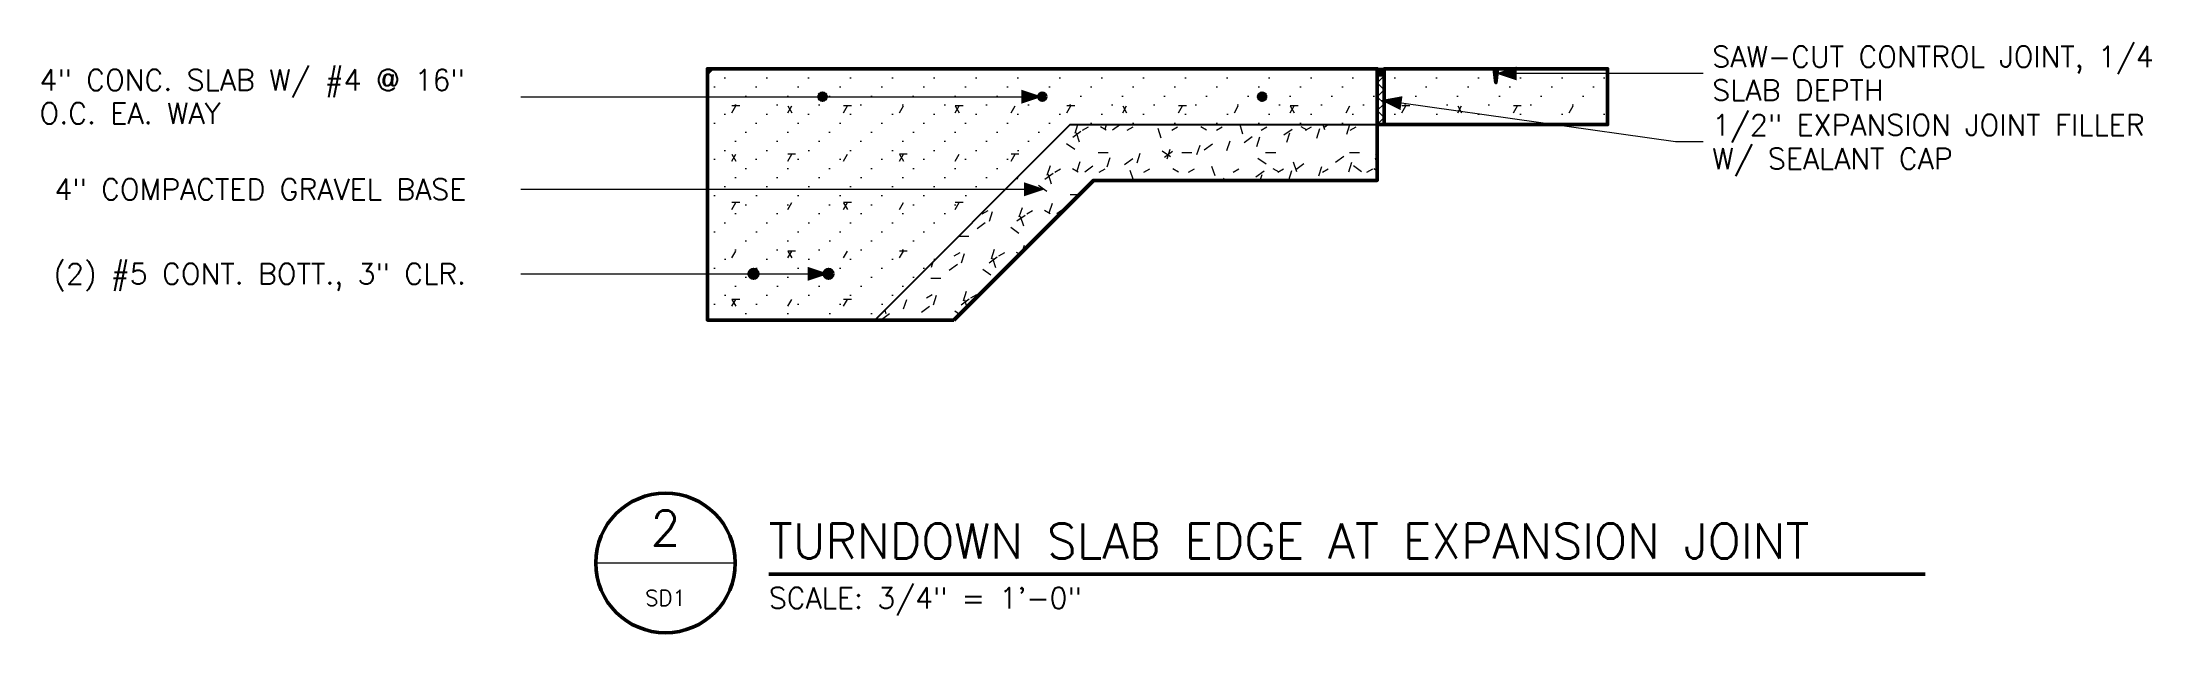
# Model space of a CAD drawing. Header units: inches. Extents: x 52 to 204, y -40 to 2.
import ezdxf
from ezdxf.enums import TextEntityAlignment as Align

# ---------------------------------------------------------------- set-up
doc = ezdxf.new("R2010")
doc.units = ezdxf.units.IN
doc.header["$MEASUREMENT"] = 0
for name, color, linetype, lineweight in [('S-ANNO-NOTE', 7, 'CONTINUOUS', 18), ('S-ANNO-TTLB', 7, 'CONTINUOUS', 50), ('S-DETL-BYND', 7, 'CONTINUOUS', 25), ('S-DETL-CUT', 7, 'CONTINUOUS', 50), ('S-DETL-PATT', 7, 'CONTINUOUS', 9), ('S-DETL-REBR', 7, 'CONTINUOUS', 50)]:
    doc.layers.add(name, color=color, linetype=linetype, lineweight=lineweight)
doc.styles.add('KERF', font='romans.shx')
pattern_1 = [(0, (0, 0), (1.4992, 1.2976), [0, -3]), (0, (0.752, 0.64), (1.4992, 1.2976), [0, -3]), (60, (1.76, 0.32), (4, 3.464), [0.56, -7.44]), (180, (2.32, 0.8), (4, 3.464), [0.56, -7.44]), (300, (1.76, 0.8), (4, 3.464), [0.56, -7.44])]

msp = doc.modelspace()

# ---------------------------------------------------------------- hatches: boundary and pattern name
at = {"layer": 'S-ANNO-NOTE', "lineweight": 50}
for points in [[(156.5, -0.333333), (158, -0.833333), (158, 0.166667)], [(124, -2), (122.5, -1.5), (122.5, -2.5)], [(148.25, -2.25), (149.665275, -2.95498), (149.805208, -1.964819)], [(124.198048, -8.630379), (122.698048, -8.130379), (122.698048, -9.130379)], [(108.6875, -14.6875), (107.1875, -14.1875), (107.1875, -15.1875)]]:
    msp.add_hatch(color=256, dxfattribs=at).paths.add_polyline_path(points)
at = {"layer": 'S-DETL-BYND', "lineweight": 50}
msp.add_hatch(color=256, dxfattribs=at).paths.add_polyline_path([(148, -0.5), (148.5, -0.5), (148.5, 0), (148, 0)])
at = {"layer": 'S-DETL-PATT', "lineweight": 9}
h = msp.add_hatch(dxfattribs=at)
h.set_pattern_fill('KERF-CONC', color=256, style=0)
h.set_pattern_definition(pattern_1)
h.paths.add_polyline_path([(112, -18), (126, -4), (148, -4), (148, 0), (100.5, 0), (100.37059, -0.017037), (100.25, -0.066987), (100.146447, -0.146447), (100.066987, -0.25), (100.017037, -0.37059), (100, -0.5), (100, -18)])
h.paths.add_polyline_path([(103.606154, -14.580619), (103.625, -14.6875), (103.606154, -14.794381), (103.551889, -14.888371), (103.46875, -14.958133), (103.366765, -14.995252), (103.258235, -14.995252), (103.15625, -14.958133), (103.073111, -14.888371), (103.018846, -14.794381), (103, -14.6875), (103.018846, -14.580619), (103.073111, -14.486629), (103.15625, -14.416867), (103.258235, -14.379748), (103.366765, -14.379748), (103.46875, -14.416867), (103.551889, -14.486629)], flags=0)
h.paths.add_polyline_path([(108.981154, -14.580619), (109, -14.6875), (108.981154, -14.794381), (108.926889, -14.888371), (108.84375, -14.958133), (108.741765, -14.995252), (108.633235, -14.995252), (108.53125, -14.958133), (108.448111, -14.888371), (108.393846, -14.794381), (108.375, -14.6875), (108.393846, -14.580619), (108.448111, -14.486629), (108.53125, -14.416867), (108.633235, -14.379748), (108.741765, -14.379748), (108.84375, -14.416867), (108.926889, -14.486629)], flags=0)
h.paths.add_polyline_path([(108.48097, -1.904329), (108.5, -2), (108.48097, -2.095671), (108.426777, -2.176777), (108.345671, -2.23097), (108.25, -2.25), (108.154329, -2.23097), (108.073223, -2.176777), (108.01903, -2.095671), (108, -2), (108.01903, -1.904329), (108.073223, -1.823223), (108.154329, -1.76903), (108.25, -1.75), (108.345671, -1.76903), (108.426777, -1.823223)], flags=0)
h.paths.add_polyline_path([(124.23097, -1.904329), (124.25, -2), (124.23097, -2.095671), (124.176777, -2.176777), (124.095671, -2.23097), (124, -2.25), (123.904329, -2.23097), (123.823223, -2.176777), (123.76903, -2.095671), (123.75, -2), (123.76903, -1.904329), (123.823223, -1.823223), (123.904329, -1.76903), (124, -1.75), (124.095671, -1.76903), (124.176777, -1.823223)], flags=0)
h.paths.add_polyline_path([(139.98097, -1.904329), (140, -2), (139.98097, -2.095671), (139.926777, -2.176777), (139.845671, -2.23097), (139.75, -2.25), (139.654329, -2.23097), (139.573223, -2.176777), (139.51903, -2.095671), (139.5, -2), (139.51903, -1.904329), (139.573223, -1.823223), (139.654329, -1.76903), (139.75, -1.75), (139.845671, -1.76903), (139.926777, -1.823223)], flags=0)
h = msp.add_hatch(dxfattribs=at)
h.set_pattern_fill('KERF-CONC', color=256, style=0)
h.set_pattern_definition(pattern_1)
h.paths.add_polyline_path([(148.5, -4), (164.5, -4), (164.5, 0), (156.625, 0), (156.5, -1), (156.375, 0), (148.5, 0)])
h = msp.add_hatch(dxfattribs=at)
h.set_pattern_fill('KERF-FILLER', color=256, style=0)
h.set_pattern_definition([(45, (0, 0), (0, 1), []), (135, (0, 0), (0, 1), [])])
h.paths.add_polyline_path([(148, -4), (148.5, -4), (148.5, -0.5), (148, -0.5)])
h = msp.add_hatch(dxfattribs=at)
h.set_pattern_fill('KERF-GRAVEL', color=256, style=0)
h.set_pattern_definition([(0, (0, 0), (2, 3), [0.72, -5.28]), (72, (0.72, 0), (2, 3), [0.72, -5.28]), (144, (0.944, 0.688), (2, 3), [0.72, -5.28]), (216, (0.352, 1.104), (2, 3), [0.72, -5.28]), (288, (-0.224, 0.688), (2, 3), [0.72, -5.28]), (30, (3.04, 1.6), (2, 3), [0.48, -5.52]), (150, (3.04, 1.6), (2, 3), [0.48, -5.52])])
h.paths.add_polyline_path([(117.656854, -18), (127.656854, -8), (148, -8), (148, -4), (126, -4), (112, -18)])
at = {"layer": 'S-DETL-REBR', "lineweight": 50}
for points in [[(108.5, -2, 1), (108, -2, 1)], [(124.25, -2, 1), (123.75, -2, 1)], [(140, -2, 1), (139.5, -2, 1)], [(103.625, -14.6875, 1), (103, -14.6875, 1)], [(109, -14.6875, 1), (108.375, -14.6875, 1)]]:
    msp.add_hatch(color=256, dxfattribs=at).paths.add_polyline_path(points)

# ---------------------------------------------------------------- linework, layer by layer
at = {"layer": 'S-ANNO-NOTE', "lineweight": 18}
for points in [[(171.36, -0.333333), (169.36, -0.333333), (158, -0.333333)], [(86.64, -2), (88.64, -2), (122.5, -2)], [(171.36, -5.233333), (169.36, -5.233333), (149.735242, -2.459899)], [(86.64, -8.630379), (88.64, -8.630379), (122.698048, -8.630379)], [(86.64, -14.6875), (88.64, -14.6875), (107.1875, -14.6875)], [(92, -35.4), (102, -35.4)]]:
    msp.add_lwpolyline(points, dxfattribs=at)
at = {"layer": 'S-ANNO-TTLB', "lineweight": 50}
msp.add_lwpolyline([(92, -35.4, 1), (102, -35.4, 1)], format="xyb", close=True, dxfattribs=at)
msp.add_lwpolyline([(104.4, -36.2), (187.257143, -36.2)], dxfattribs=at)
at = {"layer": 'S-DETL-BYND', "lineweight": 25}
for points in [[(148.5, 0), (148, 0)], [(148.5, -0.5), (148, -0.5)], [(112, -18), (126, -4), (148, -4)]]:
    msp.add_lwpolyline(points, dxfattribs=at)
at = {"layer": 'S-DETL-CUT', "lineweight": 50}
msp.add_lwpolyline([(117.656854, -18), (127.656854, -8), (148, -8), (148, -4), (148, 0), (100, 0), (100, -18), (112, -18)], close=True, dxfattribs=at)
msp.add_lwpolyline([(100, -0.5, -0.414214), (100.5, 0)], format="xyb", dxfattribs=at)
for points in [[(148.5, -4), (164.5, -4), (164.5, 0), (148.5, 0), (148.5, -0.5)], [(156.375, 0), (156.5, -1), (156.625, 0)], [(148, -4), (148.5, -4), (148.5, -0.5)]]:
    msp.add_lwpolyline(points, dxfattribs=at)
at = {"layer": 'S-DETL-REBR', "lineweight": 50}
for points in [[(108.5, -2, 1), (108, -2, 1)], [(124.25, -2, 1), (123.75, -2, 1)], [(140, -2, 1), (139.5, -2, 1)], [(103.625, -14.6875, 1), (103, -14.6875, 1)], [(109, -14.6875, 1), (108.375, -14.6875, 1)]]:
    msp.add_lwpolyline(points, format="xyb", close=True, dxfattribs=at)

# ---------------------------------------------------------------- texts
at = {"layer": 'S-ANNO-NOTE', "lineweight": 18, "style": 'KERF'}
for s, p in [('SAW-CUT CONTROL JOINT, 1/4', (172, 0.116667)), ('4" CONC. SLAB W/ #4 @ 16"', (52.142857, -1.55)), ('SLAB DEPTH', (172, -2.283333)), ('O.C. EA. WAY', (52.142857, -3.95)), ('1/2" EXPANSION JOINT FILLER', (172, -4.783333)), ('W/ SEALANT CAP', (172, -7.183333)), ('4" COMPACTED GRAVEL BASE', (53.214286, -9.380379)), ('(2) #5 CONT. BOTT., 3" CLR.', (53.142857, -15.4375))]:
    msp.add_text(s, height=1.5, dxfattribs=at).set_placement(p)
at = {"layer": 'S-ANNO-TTLB', "lineweight": 50, "style": 'KERF'}
msp.add_text('2', height=2.5, dxfattribs=at).set_placement((97, -32.9), align=Align.MIDDLE_CENTER)
msp.add_text('TURNDOWN SLAB EDGE AT EXPANSION JOINT', height=2.5, dxfattribs=at).set_placement((104.4, -35.08))
at = {"layer": 'S-ANNO-TTLB', "lineweight": 18, "style": 'KERF'}
msp.add_text('SD1', height=1.125, dxfattribs=at).set_placement((97, -37.9), align=Align.MIDDLE_CENTER)
msp.add_text('SCALE: 3/4" = 1\'-0"', height=1.5, dxfattribs=at).set_placement((104.4, -38.66))

doc.saveas('drawing.dxf')
